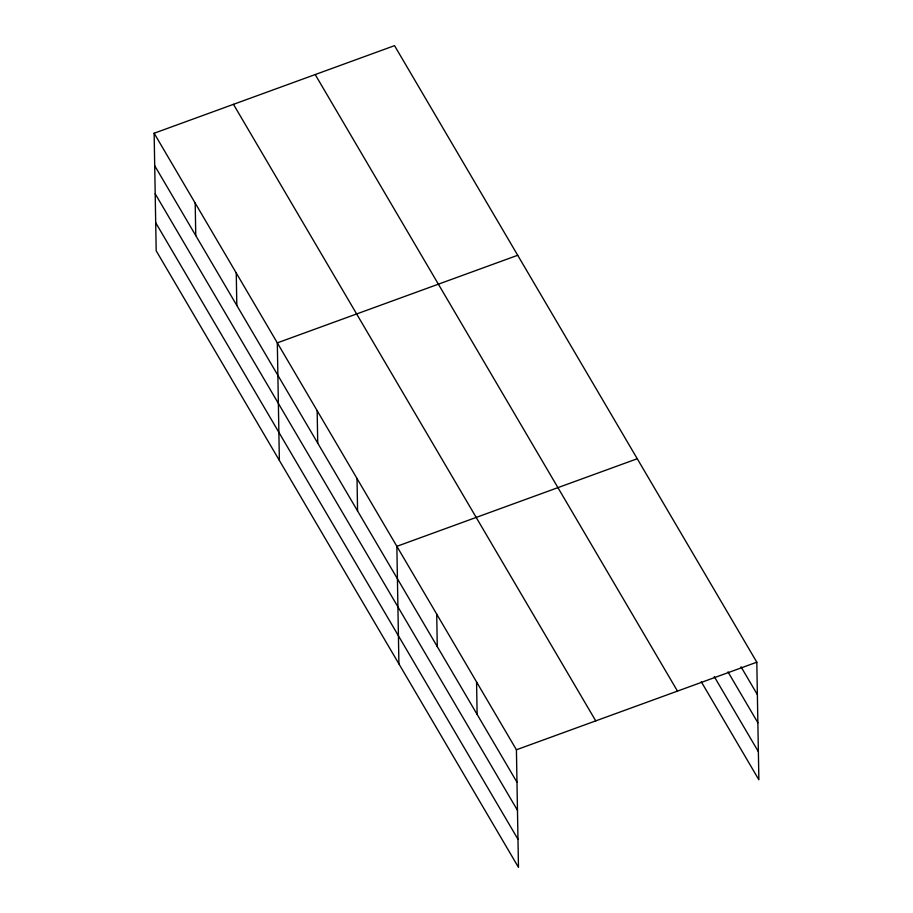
<?xml version="1.0" encoding="UTF-8"?>
<svg xmlns="http://www.w3.org/2000/svg" width="913" height="913" viewBox="0 0 913 913"><rect width="100%" height="100%" fill="white"/><g stroke="black" fill="none" stroke-linecap="round" stroke-linejoin="round"><path stroke-width="1.37" d="M154.137 133.241L516.416 749.778L518.47 867.35L156.191 250.801L154.137 133.241L394.53 45.65L756.809 662.199L758.863 779.759L701.218 681.669M517.705 255.275L277.312 342.866L279.367 460.426M637.263 458.737L396.858 546.328L398.913 663.888M516.416 749.778L756.809 662.199M741.014 666.798L757.379 694.656M727.981 671.877L757.87 722.742M714.251 676.59L758.372 751.673M315.202 74.558L677.48 691.095M233.466 104.333L595.744 720.882M154.696 165.698L516.986 782.236M155.187 193.784L517.477 810.322M155.701 222.715L517.979 839.264M476.563 681.965L477.134 714.423M436.711 614.141L437.281 646.598M357.017 478.503L357.576 510.96M317.165 410.679L317.724 443.136M236.25 272.987L236.821 305.444M195.199 203.108L195.759 235.565"/></g></svg>
